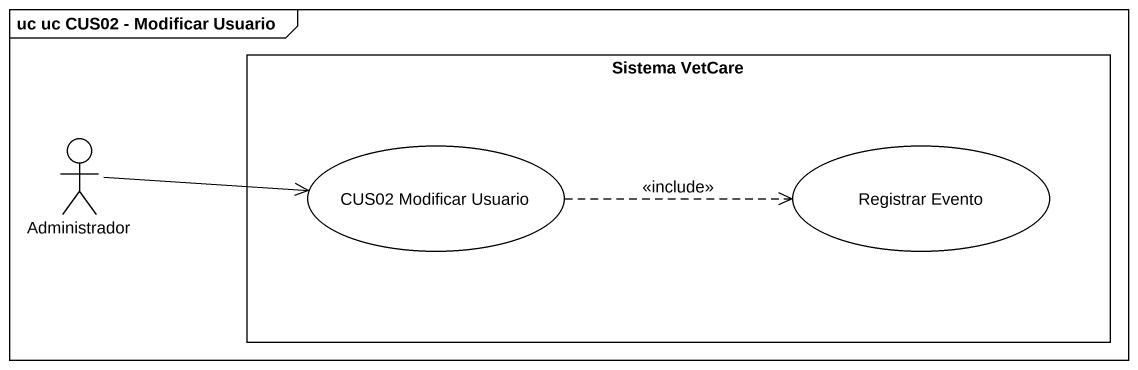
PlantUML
@startuml
mainframe uc uc CUS02 - Modificar Usuario
rectangle "Sistema VetCare" as Sistema_VetCare {
  usecase "CUS02 Modificar Usuario" as CUS02_Modificar_Usuario
  usecase "Registrar Evento" as Registrar_Evento
}
actor Administrador
Administrador -right-> CUS02_Modificar_Usuario
CUS02_Modificar_Usuario .right.> Registrar_Evento : <<include>>
@enduml
